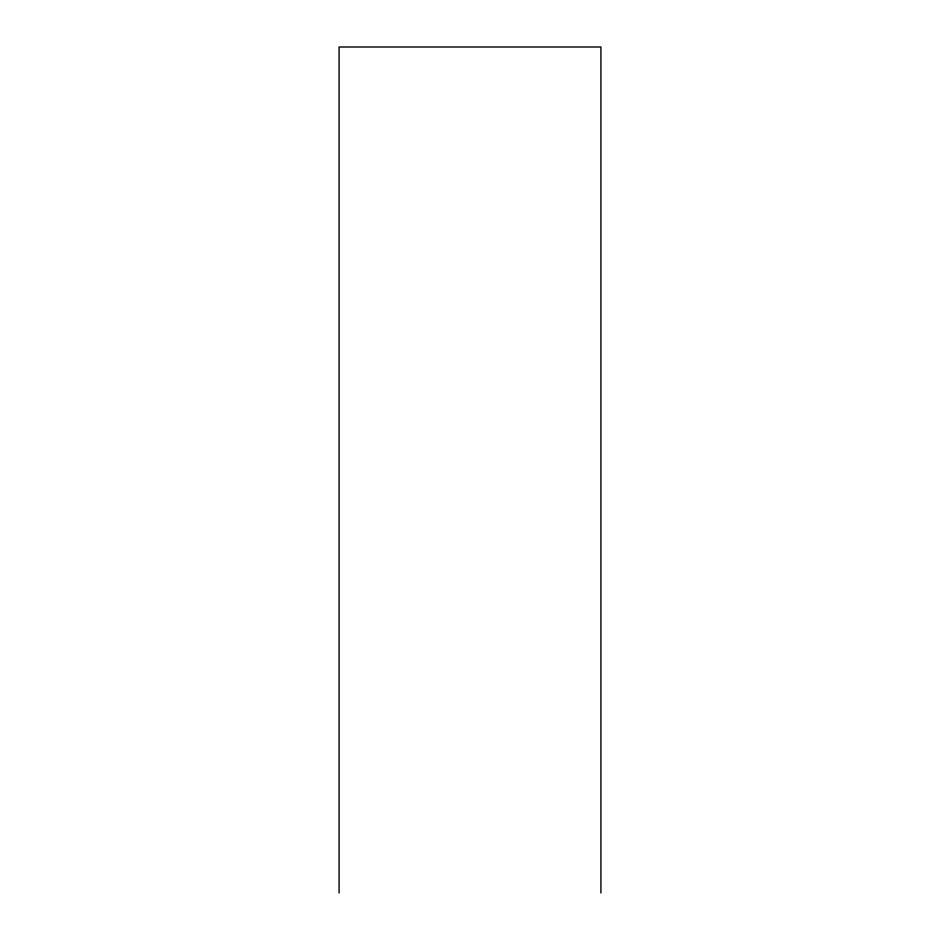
<?xml version="1.0" encoding="UTF-8"?>
<svg xmlns="http://www.w3.org/2000/svg" width="940" height="940" viewBox="0 0 940 940"><rect width="100%" height="100%" fill="white"/><g stroke="black" fill="none" stroke-linecap="round" stroke-linejoin="round"><path stroke-width="1.41" d="M600.918 893L600.918 47L339.082 47L339.082 893"/></g></svg>
